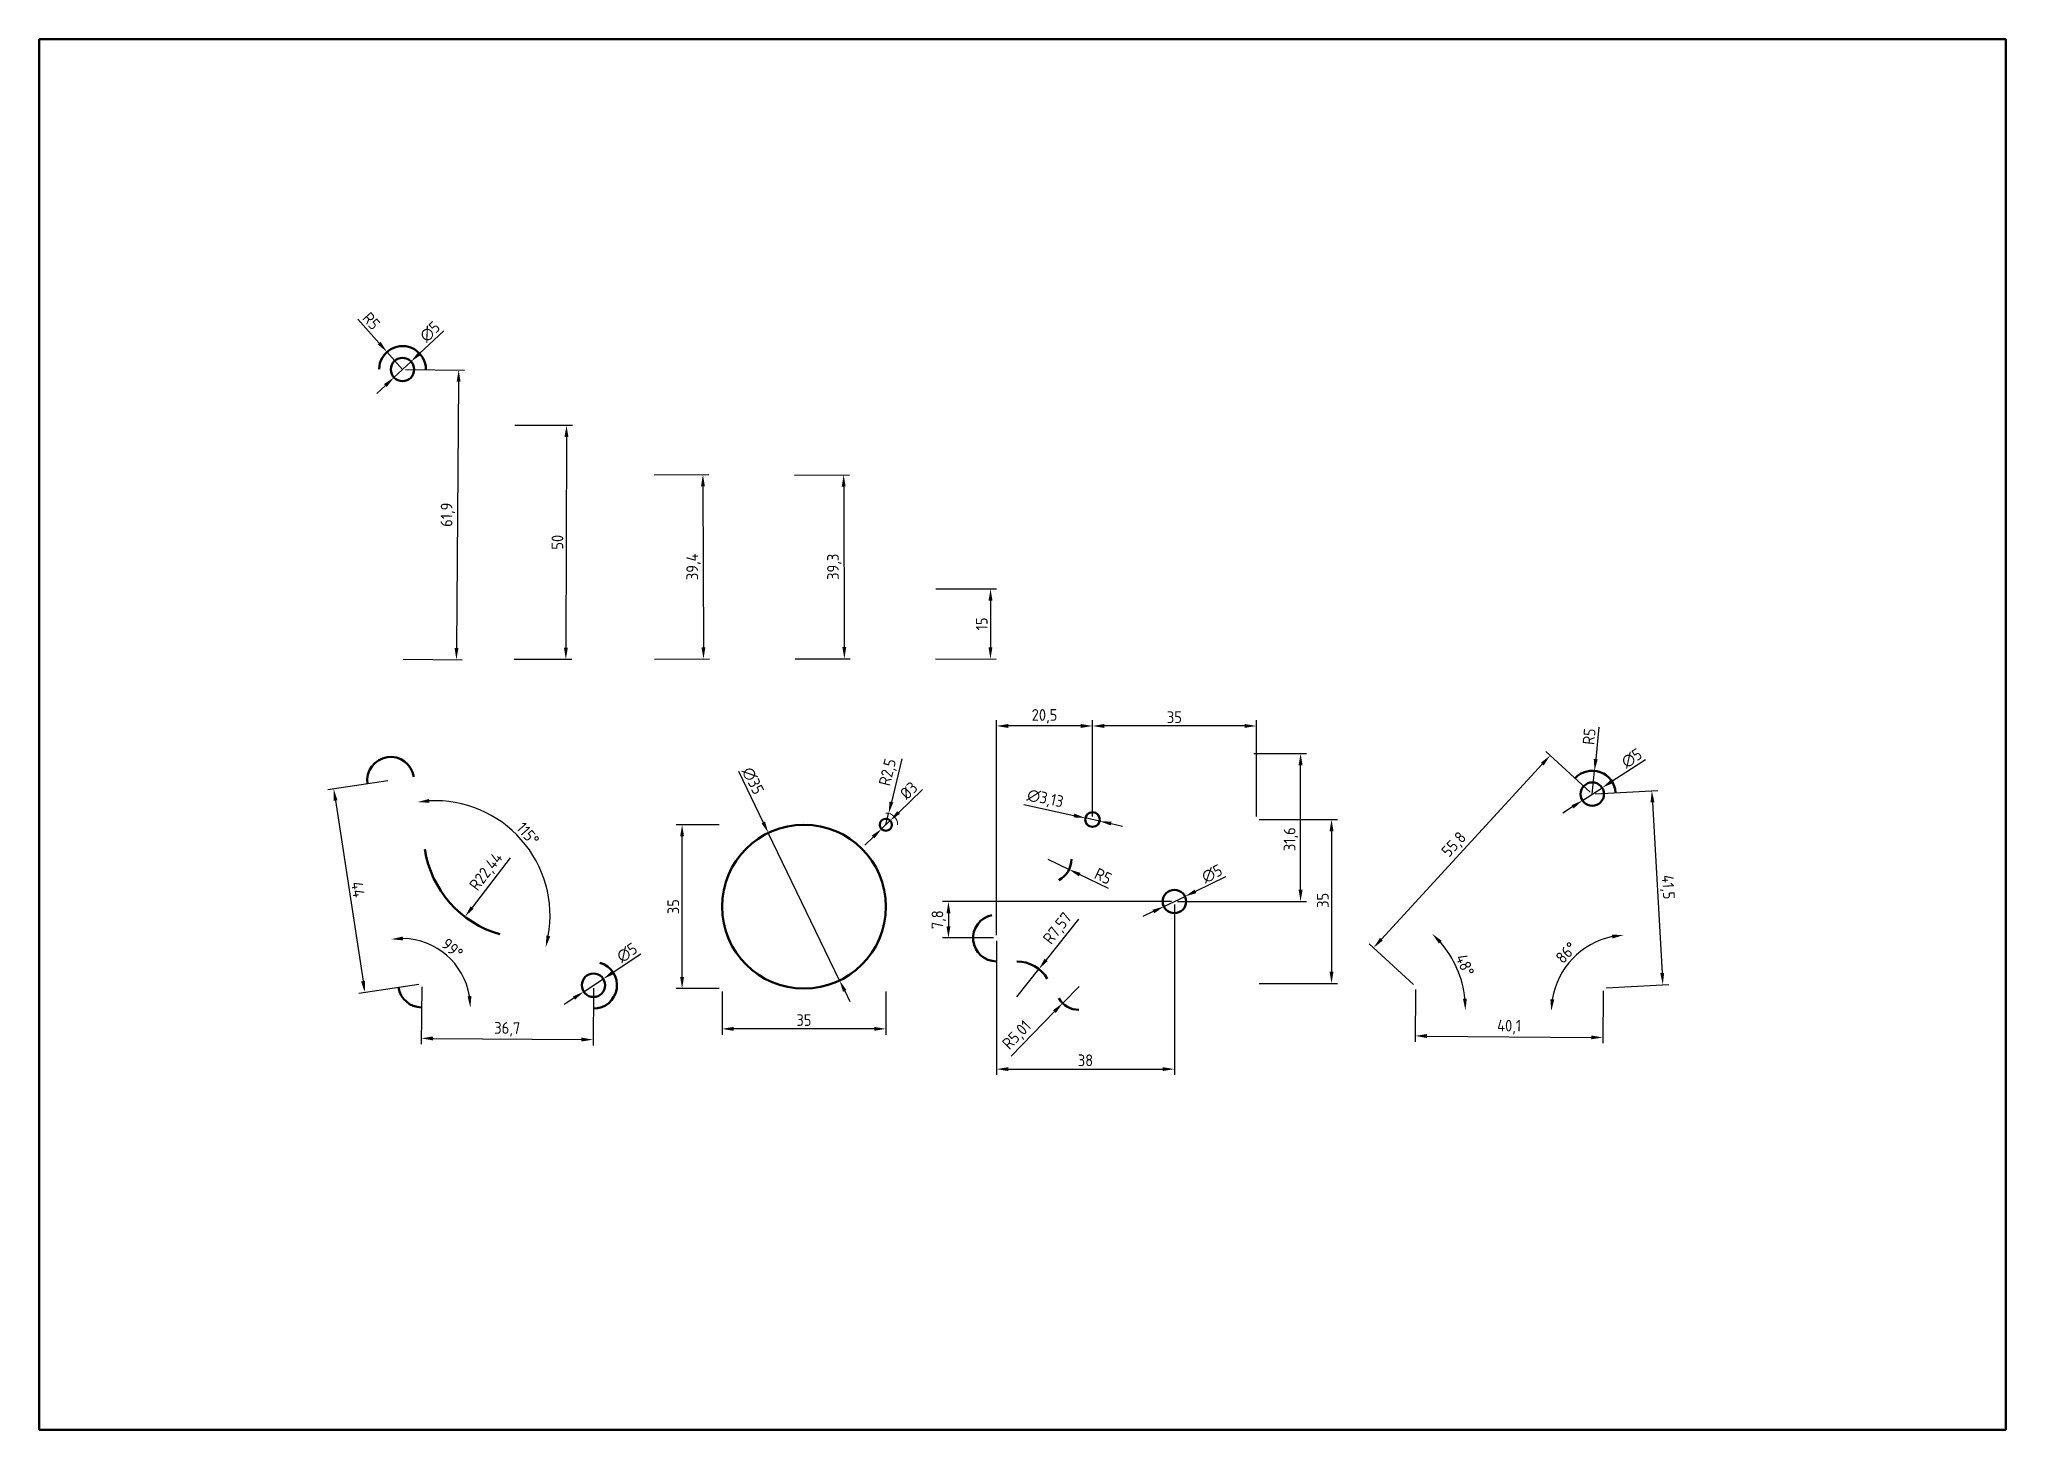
# Model space of a CAD drawing. Header units: millimetres. Extents: x 0 to 420, y 0 to 297.
import ezdxf

# ---------------------------------------------------------------- set-up
doc = ezdxf.new("R2010")
doc.units = ezdxf.units.MM
doc.layers.get('0').update_dxf_attribs({"lineweight": 50})
doc.layers.add('標註', color=3, linetype='Continuous', lineweight=18)
doc.styles.get("Standard").update_dxf_attribs({"font": 'isocp.shx', "bigfont": 'chineset.shx'})
doc.dimstyles.new('ISO-25', dxfattribs={"dimtxt": 2.5, "dimasz": 2.5, "dimexe": 1.25, "dimexo": 0.625, "dimtad": 1, "dimtxsty": 'Standard', "dimcen": 2.5, "dimclrd": 3, "dimclre": 3, "dimclrt": 3, "dimadec": 0, "dimazin": 0, "dimtfac": 1, "dimtmove": 0, "dimatfit": 3, "dimfxl": 1, "dimarcsym": 0})

# ---------------------------------------------------------------- blocks, each defined once
blk = doc.blocks.new('*D1')
at = {"layer": 'Defpoints', "color": 0, "transparency": 16777216}
for p in [(179.89, 128.33), (181.75, 130.12)]:
    blk.add_point(p, dxfattribs=at)
at = {"layer": '標註', "color": 3, "lineweight": -2, "transparency": 16777216}
for p, q in [((188.67, 136.77), (183.55, 131.85)), ((178.09, 126.6), (176.29, 124.87)), ((179.89, 128.33), (181.75, 130.12))]:
    blk.add_line(p, q, dxfattribs=at)
at = {"layer": '標註', "color": 3, "transparency": 16777216}
for points in [[(183.26, 132.15), (183.84, 131.55), (181.75, 130.12)], [(177.8, 126.9), (178.38, 126.3), (179.89, 128.33)]]:
    blk.add_solid(points, dxfattribs=at)
at = {"layer": '標註', "color": 3, "transparency": 16777216, "insert": (185.71, 136.53), "char_height": 2.5, "attachment_point": 5, "rotation": 43.8804}
blk.add_mtext('%%C3', dxfattribs=at)
blk = doc.blocks.new('*D2')
at = {"layer": 'Defpoints', "color": 0, "transparency": 16777216}
for p in [(181.41, 131.65), (180.82, 129.22)]:
    blk.add_point(p, dxfattribs=at)
at = {"layer": '標註', "color": 3, "lineweight": -2, "transparency": 16777216}
for p, q in [((184.25, 143.29), (182.01, 134.08)), ((180.82, 129.22), (181.41, 131.65))]:
    blk.add_line(p, q, dxfattribs=at)
at = {"layer": '標註', "color": 3, "transparency": 16777216}
blk.add_solid([(181.6, 134.18), (182.41, 133.98), (181.41, 131.65)], dxfattribs=at)
at = {"layer": '標註', "color": 3, "transparency": 16777216, "insert": (181.42, 140.39), "char_height": 2.5, "attachment_point": 5, "rotation": 76.286}
blk.add_mtext('R2,5', dxfattribs=at)
blk = doc.blocks.new('*D3')
at = {"layer": 'Defpoints', "color": 0, "transparency": 16777216}
for p in [(155.71, 127.48), (170.93, 95.97)]:
    blk.add_point(p, dxfattribs=at)
at = {"layer": '標註', "color": 3, "lineweight": -2, "transparency": 16777216}
for p, q in [((149.34, 140.66), (154.62, 129.73)), ((170.93, 95.97), (155.71, 127.48)), ((172.02, 93.72), (173.11, 91.46))]:
    blk.add_line(p, q, dxfattribs=at)
at = {"layer": '標註', "color": 3, "transparency": 16777216}
for points in [[(155, 129.91), (154.25, 129.55), (155.71, 127.48)], [(172.4, 93.9), (171.65, 93.53), (170.93, 95.97)]]:
    blk.add_solid(points, dxfattribs=at)
at = {"layer": '標註', "color": 3, "transparency": 16777216, "insert": (152.41, 138.61), "char_height": 2.5, "attachment_point": 5, "rotation": 295.7845}
blk.add_mtext('∅35', dxfattribs=at)
blk = doc.blocks.new('*D4')
at = {"layer": 'Defpoints', "color": 0, "transparency": 16777216}
for p in [(77.58, 226.47, 5), (77.09, 164.57, 5), (89.09, 164.48)]:
    blk.add_point(p, dxfattribs=at)
at = {"layer": '標註', "color": 3, "lineweight": -2, "transparency": 16777216}
for p, q in [((78.2, 226.46), (90.82, 226.36)), ((89.55, 223.87), (89.11, 166.98)), ((77.72, 164.57), (90.34, 164.47))]:
    blk.add_line(p, q, dxfattribs=at)
at = {"layer": '標註', "color": 3, "transparency": 16777216}
for points in [[(89.14, 223.88), (89.97, 223.87), (89.57, 226.37)], [(88.69, 166.98), (89.52, 166.97), (89.09, 164.48)]]:
    blk.add_solid(points, dxfattribs=at)
at = {"layer": '標註', "color": 3, "transparency": 16777216, "insert": (87.27, 195.44), "char_height": 2.5, "attachment_point": 5, "rotation": 89.5533}
blk.add_mtext('61,9', dxfattribs=at)
blk = doc.blocks.new('*D5')
at = {"layer": 'Defpoints', "color": 0, "transparency": 16777216}
for p in [(100.94, 214.6), (100.81, 164.6), (112.46, 164.56)]:
    blk.add_point(p, dxfattribs=at)
at = {"layer": '標註', "color": 3, "lineweight": -2, "transparency": 16777216}
for p, q in [((101.57, 214.59), (113.85, 214.56)), ((112.59, 212.06), (112.47, 167.06)), ((101.43, 164.59), (113.71, 164.56))]:
    blk.add_line(p, q, dxfattribs=at)
at = {"layer": '標註', "color": 3, "transparency": 16777216}
for points in [[(112.18, 212.07), (113.01, 212.06), (112.6, 214.56)], [(112.05, 167.07), (112.89, 167.06), (112.46, 164.56)]]:
    blk.add_solid(points, dxfattribs=at)
at = {"layer": '標註', "color": 3, "transparency": 16777216, "insert": (110.66, 189.57), "char_height": 2.5, "attachment_point": 5, "rotation": 89.8456}
blk.add_mtext('50', dxfattribs=at)
blk = doc.blocks.new('*D6')
at = {"layer": 'Defpoints', "color": 0, "transparency": 16777216}
for p in [(130.69, 204, 5), (130.81, 164.6, 5), (141.86, 164.63)]:
    blk.add_point(p, dxfattribs=at)
at = {"layer": '標註', "color": 3, "lineweight": -2, "transparency": 16777216}
for p, q in [((131.31, 204), (142.99, 204.03)), ((141.75, 201.53), (141.85, 167.13)), ((131.43, 164.6), (143.11, 164.63))]:
    blk.add_line(p, q, dxfattribs=at)
at = {"layer": '標註', "color": 3, "transparency": 16777216}
for points in [[(142.16, 201.53), (141.33, 201.53), (141.74, 204.03)], [(142.27, 167.13), (141.43, 167.13), (141.86, 164.63)]]:
    blk.add_solid(points, dxfattribs=at)
at = {"layer": '標註', "color": 3, "transparency": 16777216, "insert": (139.74, 184.32), "char_height": 2.5, "attachment_point": 5, "rotation": 90.1729}
blk.add_mtext('39,4', dxfattribs=at)
blk = doc.blocks.new('*D7')
at = {"layer": 'Defpoints', "color": 0, "transparency": 16777216}
for p in [(160.65, 203.93, 10), (160.81, 164.63, 10), (171.95, 164.68)]:
    blk.add_point(p, dxfattribs=at)
at = {"layer": '標註', "color": 3, "lineweight": -2, "transparency": 16777216}
for p, q in [((161.28, 203.93), (173.05, 203.98)), ((171.81, 201.47), (171.94, 167.18)), ((161.43, 164.63), (173.2, 164.68))]:
    blk.add_line(p, q, dxfattribs=at)
at = {"layer": '標註', "color": 3, "transparency": 16777216}
for points in [[(172.22, 201.48), (171.39, 201.47), (171.8, 203.97)], [(172.36, 167.18), (171.52, 167.17), (171.95, 164.68)]]:
    blk.add_solid(points, dxfattribs=at)
at = {"layer": '標註', "color": 3, "transparency": 16777216, "insert": (169.81, 184.32), "char_height": 2.5, "attachment_point": 5, "rotation": 90.2227}
blk.add_mtext('39,3', dxfattribs=at)
blk = doc.blocks.new('*D8')
at = {"layer": 'Defpoints', "color": 0, "transparency": 16777216}
for p in [(190.84, 179.65, 10), (190.81, 164.64, 10), (203.15, 164.61)]:
    blk.add_point(p, dxfattribs=at)
at = {"layer": '標註', "color": 3, "lineweight": -2, "transparency": 16777216}
for p, q in [((191.47, 179.64), (204.43, 179.61)), ((203.18, 177.11), (203.15, 167.11)), ((191.43, 164.64), (204.4, 164.61))]:
    blk.add_line(p, q, dxfattribs=at)
at = {"layer": '標註', "color": 3, "transparency": 16777216}
for points in [[(202.76, 177.12), (203.59, 177.11), (203.18, 179.61)], [(202.74, 167.11), (203.57, 167.11), (203.15, 164.61)]]:
    blk.add_solid(points, dxfattribs=at)
at = {"layer": '標註', "color": 3, "transparency": 16777216, "insert": (201.29, 172.12), "char_height": 2.5, "attachment_point": 5, "rotation": 89.8604}
blk.add_mtext('15', dxfattribs=at)
blk = doc.blocks.new('*D9')
at = {"layer": 'Defpoints', "color": 0, "transparency": 16777216}
for p in [(75.04, 138.71), (69.52, 93.36), (81.67, 95.21)]:
    blk.add_point(p, dxfattribs=at)
at = {"layer": '標註', "color": 3, "lineweight": -2, "transparency": 16777216}
for p, q in [((74.43, 138.61), (61.65, 136.67)), ((63.26, 134.38), (69.14, 95.83)), ((81.06, 95.12), (68.28, 93.17))]:
    blk.add_line(p, q, dxfattribs=at)
at = {"layer": '標註', "color": 3, "transparency": 16777216}
for points in [[(63.68, 134.45), (62.85, 134.32), (62.89, 136.86)], [(69.55, 95.89), (68.73, 95.77), (69.52, 93.36)]]:
    blk.add_solid(points, dxfattribs=at)
at = {"layer": '標註', "color": 3, "transparency": 16777216, "insert": (68.06, 115.39), "char_height": 2.5, "attachment_point": 5, "rotation": 278.6658}
blk.add_mtext('44', dxfattribs=at)
blk = doc.blocks.new('*D10')
at = {"layer": 'Defpoints', "color": 0, "transparency": 16777216}
for p in [(81.67, 95.21), (118.37, 94.93), (118.28, 83.32)]:
    blk.add_point(p, dxfattribs=at)
at = {"layer": '標註', "color": 3, "lineweight": -2, "transparency": 16777216}
for p, q in [((81.67, 94.59), (81.58, 82.35)), ((118.37, 94.31), (118.27, 82.07)), ((84.09, 83.58), (115.78, 83.34))]:
    blk.add_line(p, q, dxfattribs=at)
at = {"layer": '標註', "color": 3, "transparency": 16777216}
for points in [[(84.09, 83.99), (84.08, 83.16), (81.59, 83.6)], [(115.79, 83.75), (115.78, 82.92), (118.28, 83.32)]]:
    blk.add_solid(points, dxfattribs=at)
at = {"layer": '標註', "color": 3, "transparency": 16777216, "insert": (99.95, 85.52), "char_height": 2.5, "attachment_point": 5, "rotation": 359.5658}
blk.add_mtext('36,7', dxfattribs=at)
blk = doc.blocks.new('*D11')
at = {"layer": 'Defpoints', "color": 0, "transparency": 16777216}
for p in [(104.52, 127.4), (90.92, 109.56)]:
    blk.add_point(p, dxfattribs=at)
at = {"layer": '標註', "color": 3, "lineweight": -2, "transparency": 16777216}
blk.add_line((100.54, 122.18), (92.43, 111.55), dxfattribs=at)
at = {"layer": '標註', "color": 3, "transparency": 16777216}
blk.add_solid([(92.1, 111.8), (92.76, 111.3), (90.92, 109.56)], dxfattribs=at)
at = {"layer": '標註', "color": 3, "transparency": 16777216, "insert": (95.6, 119.11), "char_height": 2.5, "attachment_point": 5, "rotation": 52.6682}
blk.add_mtext('R22,44', dxfattribs=at)
blk = doc.blocks.new('*D12')
at = {"layer": 'Defpoints', "color": 0, "transparency": 16777216}
for p in [(70.1, 137.96, 5), (89.75, 98.16), (76.73, 94.46, 5), (81.64, 90.21, 5), (118.33, 89.93, 5)]:
    blk.add_point(p, dxfattribs=at)
at = {"layer": '標註', "color": 3, "lineweight": -2, "transparency": 16777216}
blk.add_arc((77.37, 90.24), 14.69, 9.3275, 88.9043, dxfattribs=at)
at = {"layer": '標註', "color": 3, "transparency": 16777216}
for points in [[(77.68, 104.52), (77.63, 105.35), (75.16, 104.77)], [(92.29, 92.66), (91.46, 92.59), (92.07, 90.13)]]:
    blk.add_solid(points, dxfattribs=at)
at = {"layer": '標註', "color": 3, "transparency": 16777216, "insert": (88.22, 102.77), "char_height": 2.5, "attachment_point": 5, "rotation": 319.1159}
blk.add_mtext('99°', dxfattribs=at)
blk = doc.blocks.new('*D13')
at = {"layer": 'Defpoints', "color": 0, "transparency": 16777216}
for p in [(79.99, 139.46, 5), (82.34, 124.01, 5), (107.26, 119.09), (98.37, 105.82, 5), (119.74, 99.74, 5)]:
    blk.add_point(p, dxfattribs=at)
at = {"layer": '標註', "color": 3, "lineweight": -2, "transparency": 16777216}
blk.add_arc((84.51, 109.77), 24.58, 349.9468, 92.8353, dxfattribs=at)
at = {"layer": '標註', "color": 3, "transparency": 16777216}
for points in [[(83.34, 133.91), (83.25, 134.74), (80.81, 134.07)], [(109.13, 105.38), (108.31, 105.57), (108.16, 103.04)]]:
    blk.add_solid(points, dxfattribs=at)
at = {"layer": '標註', "color": 3, "transparency": 16777216, "insert": (104.36, 127.26), "char_height": 2.5, "attachment_point": 5, "rotation": 311.391}
blk.add_mtext('115°', dxfattribs=at)
blk = doc.blocks.new('*D14')
at = {"layer": 'Defpoints', "color": 0, "transparency": 16777216}
for p in [(137.29, 129.22), (145.82, 129.22), (145.82, 94.22)]:
    blk.add_point(p, dxfattribs=at)
at = {"layer": '標註', "color": 3, "lineweight": -2, "transparency": 16777216}
for p, q in [((145.2, 129.22), (136.04, 129.22)), ((137.29, 96.72), (137.29, 126.72)), ((145.2, 94.22), (136.04, 94.22))]:
    blk.add_line(p, q, dxfattribs=at)
at = {"layer": '標註', "color": 3, "transparency": 16777216}
for points in [[(136.87, 126.72), (137.71, 126.72), (137.29, 129.22)], [(136.87, 96.72), (137.71, 96.72), (137.29, 94.22)]]:
    blk.add_solid(points, dxfattribs=at)
at = {"layer": '標註', "color": 3, "transparency": 16777216, "insert": (135.41, 111.72), "char_height": 2.5, "attachment_point": 5, "rotation": 90}
blk.add_mtext('35', dxfattribs=at)
blk = doc.blocks.new('*D15')
at = {"layer": 'Defpoints', "color": 0, "transparency": 16777216}
for p in [(145.82, 94.22), (180.82, 94.22), (145.82, 85.62)]:
    blk.add_point(p, dxfattribs=at)
at = {"layer": '標註', "color": 3, "lineweight": -2, "transparency": 16777216}
for p, q in [((145.82, 93.6), (145.82, 84.37)), ((180.82, 93.6), (180.82, 84.37)), ((178.32, 85.62), (148.32, 85.62))]:
    blk.add_line(p, q, dxfattribs=at)
at = {"layer": '標註', "color": 3, "transparency": 16777216}
for points in [[(148.32, 86.04), (148.32, 85.2), (145.82, 85.62)], [(178.32, 86.04), (178.32, 85.2), (180.82, 85.62)]]:
    blk.add_solid(points, dxfattribs=at)
at = {"layer": '標註', "color": 3, "transparency": 16777216, "insert": (163.32, 87.5), "char_height": 2.5, "attachment_point": 5}
blk.add_mtext('35', dxfattribs=at)
blk = doc.blocks.new('*D16')
at = {"layer": 'Defpoints', "color": 0, "transparency": 16777216}
for p in [(223.42, 130.67), (226.48, 130)]:
    blk.add_point(p, dxfattribs=at)
at = {"layer": '標註', "color": 3, "lineweight": -2, "transparency": 16777216}
for p, q in [((210.25, 133.54), (220.98, 131.2)), ((226.48, 130), (223.42, 130.67)), ((228.93, 129.47), (231.37, 128.93))]:
    blk.add_line(p, q, dxfattribs=at)
at = {"layer": '標註', "color": 3, "transparency": 16777216}
for points in [[(221.07, 131.61), (220.89, 130.79), (223.42, 130.67)], [(229.02, 129.87), (228.84, 129.06), (226.48, 130)]]:
    blk.add_solid(points, dxfattribs=at)
at = {"layer": '標註', "color": 3, "transparency": 16777216, "insert": (214.84, 134.65), "char_height": 2.5, "attachment_point": 5, "rotation": 347.6981}
blk.add_mtext('∅3,13', dxfattribs=at)
blk = doc.blocks.new('*D17')
at = {"layer": 'Defpoints', "color": 0, "transparency": 16777216}
for p in [(224.95, 150.32), (224.95, 130.33), (259.95, 130.33)]:
    blk.add_point(p, dxfattribs=at)
at = {"layer": '標註', "color": 3, "lineweight": -2, "transparency": 16777216}
for p, q in [((224.95, 130.96), (224.95, 151.57)), ((259.95, 130.96), (259.95, 151.57)), ((257.45, 150.32), (227.45, 150.32))]:
    blk.add_line(p, q, dxfattribs=at)
at = {"layer": '標註', "color": 3, "transparency": 16777216}
for points in [[(227.45, 150.74), (227.45, 149.91), (224.95, 150.32)], [(257.45, 150.74), (257.45, 149.91), (259.95, 150.32)]]:
    blk.add_solid(points, dxfattribs=at)
at = {"layer": '標註', "color": 3, "transparency": 16777216, "insert": (242.45, 152.2), "char_height": 2.5, "attachment_point": 5}
blk.add_mtext('35', dxfattribs=at)
blk = doc.blocks.new('*D18')
at = {"layer": 'Defpoints', "color": 0, "transparency": 16777216}
for p in [(259.95, 130.33), (259.95, 95.33), (276.01, 95.33)]:
    blk.add_point(p, dxfattribs=at)
at = {"layer": '標註', "color": 3, "lineweight": -2, "transparency": 16777216}
for p, q in [((260.58, 130.33), (277.26, 130.33)), ((276.01, 127.83), (276.01, 97.83)), ((260.58, 95.33), (277.26, 95.33))]:
    blk.add_line(p, q, dxfattribs=at)
at = {"layer": '標註', "color": 3, "transparency": 16777216}
for points in [[(275.59, 127.83), (276.43, 127.83), (276.01, 130.33)], [(275.59, 97.83), (276.43, 97.83), (276.01, 95.33)]]:
    blk.add_solid(points, dxfattribs=at)
at = {"layer": '標註', "color": 3, "transparency": 16777216, "insert": (274.14, 113.07), "char_height": 2.5, "attachment_point": 5, "rotation": 90}
blk.add_mtext('35', dxfattribs=at)
blk = doc.blocks.new('*D20')
at = {"layer": 'Defpoints', "color": 0, "transparency": 16777216}
for p in [(213.49, 98.39), (208.78, 92.46)]:
    blk.add_point(p, dxfattribs=at)
at = {"layer": '標註', "color": 3, "lineweight": -2, "transparency": 16777216}
for p, q in [((221.95, 109.07), (215.04, 100.35)), ((208.78, 92.46), (213.49, 98.39))]:
    blk.add_line(p, q, dxfattribs=at)
at = {"layer": '標註', "color": 3, "transparency": 16777216}
blk.add_solid([(214.71, 100.61), (215.37, 100.09), (213.49, 98.39)], dxfattribs=at)
at = {"layer": '標註', "color": 3, "transparency": 16777216, "insert": (217.66, 106.97), "char_height": 2.5, "attachment_point": 5, "rotation": 51.5918}
blk.add_mtext('R7,57', dxfattribs=at)
blk = doc.blocks.new('*D21')
at = {"layer": 'Defpoints', "color": 0, "transparency": 16777216}
for p in [(222.07, 94.7), (218.58, 91.11)]:
    blk.add_point(p, dxfattribs=at)
at = {"layer": '標註', "color": 3, "lineweight": -2, "transparency": 16777216}
for p, q in [((222.07, 94.7), (218.58, 91.11)), ((207.58, 79.81), (216.83, 89.32))]:
    blk.add_line(p, q, dxfattribs=at)
at = {"layer": '標註', "color": 3, "transparency": 16777216}
blk.add_solid([(216.53, 89.61), (217.13, 89.03), (218.58, 91.11)], dxfattribs=at)
at = {"layer": '標註', "color": 3, "transparency": 16777216, "insert": (208.93, 84.16), "char_height": 2.5, "attachment_point": 5, "rotation": 45.7625}
blk.add_mtext('R5,01', dxfattribs=at)
blk = doc.blocks.new('*D22')
at = {"layer": 'Defpoints', "color": 0, "transparency": 16777216}
for p in [(215.44, 121.84), (219.95, 119.67)]:
    blk.add_point(p, dxfattribs=at)
at = {"layer": '標註', "color": 3, "lineweight": -2, "transparency": 16777216}
for p, q in [((215.44, 121.84), (219.95, 119.67)), ((228.37, 115.6), (222.2, 118.58))]:
    blk.add_line(p, q, dxfattribs=at)
at = {"layer": '標註', "color": 3, "transparency": 16777216}
blk.add_solid([(222.38, 118.95), (222.02, 118.2), (219.95, 119.67)], dxfattribs=at)
at = {"layer": '標註', "color": 3, "transparency": 16777216, "insert": (227.23, 118.23), "char_height": 2.5, "attachment_point": 5, "rotation": 334.2296}
blk.add_mtext('R5', dxfattribs=at)
blk = doc.blocks.new('*D23')
at = {"layer": 'Defpoints', "color": 0, "transparency": 16777216}
for p in [(204.45, 150.32), (224.95, 130.33), (204.45, 105.03)]:
    blk.add_point(p, dxfattribs=at)
at = {"layer": '標註', "color": 3, "lineweight": -2, "transparency": 16777216}
for p, q in [((204.45, 105.66), (204.45, 151.57)), ((224.95, 130.96), (224.95, 151.57)), ((222.45, 150.32), (206.95, 150.32))]:
    blk.add_line(p, q, dxfattribs=at)
at = {"layer": '標註', "color": 3, "transparency": 16777216}
for points in [[(206.95, 150.74), (206.95, 149.91), (204.45, 150.32)], [(222.45, 150.74), (222.45, 149.91), (224.95, 150.32)]]:
    blk.add_solid(points, dxfattribs=at)
at = {"layer": '標註', "color": 3, "transparency": 16777216, "insert": (214.7, 152.39), "char_height": 2.5, "attachment_point": 5}
blk.add_mtext('20,5', dxfattribs=at)
blk = doc.blocks.new('*D24')
at = {"layer": 'Defpoints', "color": 0, "transparency": 16777216}
for p in [(244.71, 113.91), (240.2, 111.75)]:
    blk.add_point(p, dxfattribs=at)
at = {"layer": '標註', "color": 3, "lineweight": -2, "transparency": 16777216}
for p, q in [((253.37, 118.06), (246.96, 114.99)), ((240.2, 111.75), (244.71, 113.91)), ((237.94, 110.67), (235.69, 109.59))]:
    blk.add_line(p, q, dxfattribs=at)
at = {"layer": '標註', "color": 3, "transparency": 16777216}
for points in [[(246.78, 115.37), (247.14, 114.62), (244.71, 113.91)], [(237.76, 111.05), (238.12, 110.3), (240.2, 111.75)]]:
    blk.add_solid(points, dxfattribs=at)
at = {"layer": '標註', "color": 3, "transparency": 16777216, "insert": (250.48, 118.76), "char_height": 2.5, "attachment_point": 5, "rotation": 25.5915}
blk.add_mtext('∅5', dxfattribs=at)
blk = doc.blocks.new('*D25')
at = {"layer": 'Defpoints', "color": 0, "transparency": 16777216}
for p in [(258.78, 144.43), (269.4, 144.43), (242.45, 112.83)]:
    blk.add_point(p, dxfattribs=at)
at = {"layer": '標註', "color": 3, "lineweight": -2, "transparency": 16777216}
for p, q in [((259.41, 144.43), (270.65, 144.43)), ((269.4, 115.33), (269.4, 141.93)), ((243.08, 112.83), (270.65, 112.83))]:
    blk.add_line(p, q, dxfattribs=at)
at = {"layer": '標註', "color": 3, "transparency": 16777216}
for points in [[(268.98, 141.93), (269.82, 141.93), (269.4, 144.43)], [(268.98, 115.33), (269.82, 115.33), (269.4, 112.83)]]:
    blk.add_solid(points, dxfattribs=at)
at = {"layer": '標註', "color": 3, "transparency": 16777216, "insert": (267.34, 126.13), "char_height": 2.5, "attachment_point": 5, "rotation": 90}
blk.add_mtext('31,6', dxfattribs=at)
blk = doc.blocks.new('*D26')
at = {"layer": 'Defpoints', "color": 0, "transparency": 16777216}
for p in [(328.02, 139.15, 5), (290.28, 98.05, 5), (303.82, 95.63), (293.92, 89.67, 5), (334.02, 89.33, 5)]:
    blk.add_point(p, dxfattribs=at)
at = {"layer": '標註', "color": 3, "lineweight": -2, "transparency": 16777216}
blk.add_arc((282.67, 89.76), 21.95, 6.0505, 40.9061, dxfattribs=at)
at = {"layer": '標註', "color": 3, "transparency": 16777216}
for points in [[(298.95, 103.84), (299.55, 104.43), (297.51, 105.93)], [(304.91, 92.1), (304.08, 92.06), (304.61, 89.58)]]:
    blk.add_solid(points, dxfattribs=at)
at = {"layer": '標註', "color": 3, "transparency": 16777216, "insert": (304.52, 99.25), "char_height": 2.5, "attachment_point": 5, "rotation": 293.4783}
blk.add_mtext('48°', dxfattribs=at)
blk = doc.blocks.new('*D27')
at = {"layer": 'Defpoints', "color": 0, "transparency": 16777216}
for p in [(336.7, 136.05, 5), (330.66, 103.2), (339.05, 94.62, 5), (293.92, 89.67, 5), (334.02, 89.33, 5)]:
    blk.add_point(p, dxfattribs=at)
at = {"layer": '標註', "color": 3, "lineweight": -2, "transparency": 16777216}
blk.add_arc((339.35, 89.29), 16.4, 101.9942, 170.7791, dxfattribs=at)
at = {"layer": '標註', "color": 3, "transparency": 16777216}
for points in [[(335.89, 105.74), (336, 104.92), (338.42, 105.66)], [(323.58, 91.88), (322.75, 91.95), (322.95, 89.43)]]:
    blk.add_solid(points, dxfattribs=at)
at = {"layer": '標註', "color": 3, "transparency": 16777216, "insert": (326.12, 101.9), "char_height": 2.5, "attachment_point": 5, "rotation": 46.3867}
blk.add_mtext('86°', dxfattribs=at)
blk = doc.blocks.new('*D28')
at = {"layer": 'Defpoints', "color": 0, "transparency": 16777216}
for p in [(331.7, 135.77), (284.97, 102.92), (293.96, 94.67)]:
    blk.add_point(p, dxfattribs=at)
at = {"layer": '標註', "color": 3, "lineweight": -2, "transparency": 16777216}
for p, q in [((331.24, 136.19), (321.79, 144.87)), ((321.02, 142.18), (286.66, 104.77)), ((293.5, 95.09), (284.05, 103.77))]:
    blk.add_line(p, q, dxfattribs=at)
at = {"layer": '標註', "color": 3, "transparency": 16777216}
for points in [[(320.72, 142.46), (321.33, 141.9), (322.71, 144.02)], [(286.35, 105.05), (286.97, 104.48), (284.97, 102.92)]]:
    blk.add_solid(points, dxfattribs=at)
at = {"layer": '標註', "color": 3, "transparency": 16777216, "insert": (302.32, 124.87), "char_height": 2.5, "attachment_point": 5, "rotation": 47.4358}
blk.add_mtext('55,8', dxfattribs=at)
blk = doc.blocks.new('*D29')
at = {"layer": 'Defpoints', "color": 0, "transparency": 16777216}
for p in [(293.96, 94.67), (334.06, 94.33), (333.97, 83.78)]:
    blk.add_point(p, dxfattribs=at)
at = {"layer": '標註', "color": 3, "lineweight": -2, "transparency": 16777216}
for p, q in [((293.95, 94.04), (293.86, 82.86)), ((334.05, 93.71), (333.96, 82.53)), ((296.37, 84.09), (331.47, 83.8))]:
    blk.add_line(p, q, dxfattribs=at)
at = {"layer": '標註', "color": 3, "transparency": 16777216}
for points in [[(296.37, 84.51), (296.37, 83.67), (293.87, 84.11)], [(331.47, 84.21), (331.47, 83.38), (333.97, 83.78)]]:
    blk.add_solid(points, dxfattribs=at)
at = {"layer": '標註', "color": 3, "transparency": 16777216, "insert": (313.94, 86.01), "char_height": 2.5, "attachment_point": 5, "rotation": 359.5208}
blk.add_mtext('40,1', dxfattribs=at)
blk = doc.blocks.new('*D30')
at = {"layer": 'Defpoints', "color": 0, "transparency": 16777216}
for p in [(329.6, 134.41), (333.8, 137.12)]:
    blk.add_point(p, dxfattribs=at)
at = {"layer": '標註', "color": 3, "lineweight": -2, "transparency": 16777216}
for p, q in [((343.09, 143.11), (335.9, 138.48)), ((329.6, 134.41), (333.8, 137.12)), ((327.5, 133.05), (325.4, 131.7))]:
    blk.add_line(p, q, dxfattribs=at)
at = {"layer": '標註', "color": 3, "transparency": 16777216}
for points in [[(335.68, 138.83), (336.13, 138.13), (333.8, 137.12)], [(327.28, 133.4), (327.73, 132.7), (329.6, 134.41)]]:
    blk.add_solid(points, dxfattribs=at)
at = {"layer": '標註', "color": 3, "transparency": 16777216, "insert": (340.13, 143.44), "char_height": 2.5, "attachment_point": 5, "rotation": 32.8486}
blk.add_mtext('∅5', dxfattribs=at)
blk = doc.blocks.new('*D31')
at = {"layer": 'Defpoints', "color": 0, "transparency": 16777216}
for p in [(116.28, 93.56), (120.46, 96.31)]:
    blk.add_point(p, dxfattribs=at)
at = {"layer": '標註', "color": 3, "lineweight": -2, "transparency": 16777216}
for p, q in [((128.49, 101.58), (122.55, 97.68)), ((116.28, 93.56), (120.46, 96.31)), ((114.19, 92.19), (112.1, 90.82))]:
    blk.add_line(p, q, dxfattribs=at)
at = {"layer": '標註', "color": 3, "transparency": 16777216}
for points in [[(122.32, 98.03), (122.78, 97.33), (120.46, 96.31)], [(113.96, 92.54), (114.42, 91.84), (116.28, 93.56)]]:
    blk.add_solid(points, dxfattribs=at)
at = {"layer": '標註', "color": 3, "transparency": 16777216, "insert": (125.53, 101.88), "char_height": 2.5, "attachment_point": 5, "rotation": 33.2994}
blk.add_mtext('∅5', dxfattribs=at)
blk = doc.blocks.new('*D32')
at = {"layer": 'Defpoints', "color": 0, "transparency": 16777216}
for p in [(79.4, 228.18, 5), (75.75, 224.76, 5)]:
    blk.add_point(p, dxfattribs=at)
at = {"layer": '標註', "color": 3, "lineweight": -2, "transparency": 16777216}
for p, q in [((86.4, 234.75), (81.22, 229.89)), ((75.75, 224.76), (79.4, 228.18)), ((73.93, 223.05), (72.11, 221.34))]:
    blk.add_line(p, q, dxfattribs=at)
at = {"layer": '標註', "color": 3, "transparency": 16777216}
for points in [[(80.94, 230.19), (81.51, 229.59), (79.4, 228.18)], [(73.64, 223.35), (74.22, 222.74), (75.75, 224.76)]]:
    blk.add_solid(points, dxfattribs=at)
at = {"layer": '標註', "color": 3, "transparency": 16777216, "insert": (83.44, 234.54), "char_height": 2.5, "attachment_point": 5, "rotation": 43.1819}
blk.add_mtext('∅5', dxfattribs=at)
blk = doc.blocks.new('*D33')
at = {"layer": 'Defpoints', "color": 0, "transparency": 16777216}
for p in [(74.26, 230.21, 5), (77.58, 226.47, 5)]:
    blk.add_point(p, dxfattribs=at)
at = {"layer": '標註', "color": 3, "lineweight": -2, "transparency": 16777216}
for p, q in [((68.06, 237.22), (72.61, 232.08)), ((77.58, 226.47), (74.26, 230.21))]:
    blk.add_line(p, q, dxfattribs=at)
at = {"layer": '標註', "color": 3, "transparency": 16777216}
blk.add_solid([(72.92, 232.36), (72.29, 231.81), (74.26, 230.21)], dxfattribs=at)
at = {"layer": '標註', "color": 3, "transparency": 16777216, "insert": (70.91, 236.83), "char_height": 2.5, "attachment_point": 5, "rotation": 311.5084}
blk.add_mtext('R5', dxfattribs=at)
blk = doc.blocks.new('*D34')
at = {"layer": 'Defpoints', "color": 0, "transparency": 16777216}
for p in [(242.45, 112.83), (204.45, 105.03), (242.45, 77.02)]:
    blk.add_point(p, dxfattribs=at)
at = {"layer": '標註', "color": 3, "lineweight": -2, "transparency": 16777216}
for p, q in [((242.45, 112.21), (242.45, 75.77)), ((204.45, 104.41), (204.45, 75.77)), ((206.95, 77.02), (239.95, 77.02))]:
    blk.add_line(p, q, dxfattribs=at)
at = {"layer": '標註', "color": 3, "transparency": 16777216}
for points in [[(206.95, 77.44), (206.95, 76.61), (204.45, 77.02)], [(239.95, 77.44), (239.95, 76.61), (242.45, 77.02)]]:
    blk.add_solid(points, dxfattribs=at)
at = {"layer": '標註', "color": 3, "transparency": 16777216, "insert": (223.45, 78.9), "char_height": 2.5, "attachment_point": 5}
blk.add_mtext('38', dxfattribs=at)
blk = doc.blocks.new('*D35')
at = {"layer": 'Defpoints', "color": 0, "transparency": 16777216}
for p in [(242.45, 112.83), (194.18, 105.03), (204.45, 105.03)]:
    blk.add_point(p, dxfattribs=at)
at = {"layer": '標註', "color": 3, "lineweight": -2, "transparency": 16777216}
for p, q in [((241.83, 112.83), (192.93, 112.83)), ((194.18, 110.33), (194.18, 107.53)), ((203.83, 105.03), (192.93, 105.03))]:
    blk.add_line(p, q, dxfattribs=at)
at = {"layer": '標註', "color": 3, "transparency": 16777216}
for points in [[(193.77, 110.33), (194.6, 110.33), (194.18, 112.83)], [(193.77, 107.53), (194.6, 107.53), (194.18, 105.03)]]:
    blk.add_solid(points, dxfattribs=at)
at = {"layer": '標註', "color": 3, "transparency": 16777216, "insert": (192.12, 108.93), "char_height": 2.5, "attachment_point": 5, "rotation": 90}
blk.add_mtext('7,8', dxfattribs=at)
blk = doc.blocks.new('*D36')
at = {"layer": 'Defpoints', "color": 0, "transparency": 16777216}
for p in [(331.7, 135.77), (334.06, 94.33), (346.77, 95.06)]:
    blk.add_point(p, dxfattribs=at)
at = {"layer": '標註', "color": 3, "lineweight": -2, "transparency": 16777216}
for p, q in [((332.33, 135.8), (345.67, 136.56)), ((344.56, 133.99), (346.63, 97.55)), ((334.68, 94.37), (348.02, 95.13))]:
    blk.add_line(p, q, dxfattribs=at)
at = {"layer": '標註', "color": 3, "transparency": 16777216}
for points in [[(344.98, 134.02), (344.14, 133.97), (344.42, 136.49)], [(347.05, 97.58), (346.22, 97.53), (346.77, 95.06)]]:
    blk.add_solid(points, dxfattribs=at)
at = {"layer": '標註', "color": 3, "transparency": 16777216, "insert": (347.66, 115.89), "char_height": 2.5, "attachment_point": 5, "rotation": 273.2525}
blk.add_mtext('41,5', dxfattribs=at)
blk = doc.blocks.new('*D37')
at = {"layer": 'Defpoints', "color": 0, "transparency": 16777216}
for p in [(332.19, 140.74), (331.7, 135.77)]:
    blk.add_point(p, dxfattribs=at)
at = {"layer": '標註', "color": 3, "lineweight": -2, "transparency": 16777216}
for p, q in [((333.11, 150.05), (332.44, 143.23)), ((331.7, 135.77), (332.19, 140.74))]:
    blk.add_line(p, q, dxfattribs=at)
at = {"layer": '標註', "color": 3, "transparency": 16777216}
blk.add_solid([(332.02, 143.27), (332.85, 143.19), (332.19, 140.74)], dxfattribs=at)
at = {"layer": '標註', "color": 3, "transparency": 16777216, "insert": (331.03, 148.07), "char_height": 2.5, "attachment_point": 5, "rotation": 84.3707}
blk.add_mtext('R5', dxfattribs=at)

msp = doc.modelspace()

# ---------------------------------------------------------------- linework, layer by layer
msp.add_lwpolyline([(0, 0), (420, 0), (420, 297), (0, 297)], close=True)
for centre, radius in [((77.576, 226.468, 5), 2.5), ((331.703, 135.766), 2.5), ((180.821, 129.224), 1.289), ((224.954, 130.332), 1.566), ((163.321, 111.724), 17.5), ((242.454, 112.832), 2.5), ((118.372, 94.934), 2.5)]:
    msp.add_circle(centre, radius)
for centre, radius, start, end in [((77.576, 226.468, 5), 5, 359.55332, 179.55332), ((75.045, 138.709), 5, 8.66407, 188.66407), ((331.703, 135.766), 5, 3.25254, 137.4358), ((104.523, 127.402), 22.439, 188.70185, 254.08017), ((215.441, 121.842), 5.004, 297.61735, 359.97206), ((204.454, 105.032), 5, 101.5996, 270), ((118.372, 94.934), 5, 269.5678, 74.11796), ((208.781, 92.458), 7.574, 30.66668, 89.89965), ((208.781, 92.458), 7.574, 30.66668, 89.89965), ((81.674, 95.212), 5.001, 188.67673, 269.55514), ((222.071, 94.698), 5.009, 210.62411, 269.94222), ((222.071, 94.698), 5.009, 210.62411, 269.94222)]:
    msp.add_arc(centre, radius, start, end)
at = {"layer": '標註'}
msp.add_arc((180.821, 129.224), 2.5, 360, 90, dxfattribs=at)

# ---------------------------------------------------------------- dimensions: what is measured, and where the dimension line sits
for center, mpoint, picture, middle in [((77.576, 226.468, 5), (74.262, 230.212, 5), '*D33', (70.91, 236.829)), ((331.703, 135.766), (332.194, 140.742), '*D37', (331.032, 148.068)), ((180.821, 129.224), (181.414, 131.653), '*D2', (181.423, 140.389)), ((215.441, 121.842), (219.948, 119.667), '*D22', (227.226, 118.235)), ((208.781, 92.458), (213.487, 98.393), '*D20', (217.656, 106.971))]:
    dim = msp.add_radius_dim(center=center, mpoint=mpoint, dimstyle='ISO-25', dxfattribs=at)
    dim.commit()
    dim.dimension.update_dxf_attribs({"geometry": picture, "text_midpoint": middle})
for p1, p2, picture, middle in [((75.753, 224.757, 5), (79.399, 228.179, 5), '*D32', (84.723, 233.176)), ((226.485, 129.998), (223.424, 130.665), '*D16', (214.836, 134.649)), ((240.199, 111.752), (244.709, 113.911), '*D24', (250.484, 118.756))]:
    dim = msp.add_diameter_dim_2p(p1=p1, p2=p2, dimstyle='ISO-25', dxfattribs=at)
    dim.commit()
    dim.dimension.update_dxf_attribs({"geometry": picture, "text_midpoint": middle})
for p1, p2, distance, picture, middle in [((77.576, 226.468, 5), (77.093, 164.57, 5), 11.996, '*D4', (87.268, 195.442)), ((100.94, 214.595), (100.805, 164.596), 11.659, '*D5', (110.657, 189.569)), ((331.703, 135.766), (293.959, 94.668), -12.205, '*D28', (302.323, 124.868)), ((75.045, 138.709), (81.674, 95.212), -12.298, '*D9', (68.055, 115.39)), ((331.703, 135.766), (334.058, 94.333), 12.736, '*D36', (347.655, 115.889)), ((81.674, 95.212), (118.372, 94.934), -11.617, '*D10', (99.95, 85.519)), ((293.959, 94.668), (334.058, 94.333), -10.557, '*D29', (313.938, 86.007))]:
    dim = msp.add_aligned_dim(p1=p1, p2=p2, distance=distance, dimstyle='ISO-25', dxfattribs=at)
    dim.commit()
    dim.dimension.update_dxf_attribs({"geometry": picture, "text_midpoint": middle})
for p1, p2, distance, override, picture, middle in [((130.686, 203.997, 5), (130.805, 164.597, 5), 11.052, {"dimtad": 4, "dimtoh": 0, "dimtfill": 0, "dimtfillclr": 3}, '*D6', (139.736, 184.324)), ((160.653, 203.931, 10), (160.805, 164.632, 10), 11.146, {"dimtad": 4}, '*D7', (169.813, 184.317))]:
    dim = msp.add_aligned_dim(p1=p1, p2=p2, distance=distance, dimstyle='ISO-25', override=override, dxfattribs=at)
    dim.commit()
    dim.dimension.update_dxf_attribs({"geometry": picture, "text_midpoint": middle})
dim = msp.add_aligned_dim(p1=(190.842, 179.645, 10), p2=(190.806, 164.639, 10), distance=12.341, text='15', dimstyle='ISO-25', dxfattribs=at)
dim.commit()
dim.dimension.update_dxf_attribs({"geometry": '*D8', "text_midpoint": (201.29, 172.116)})
for base, p1, p2, picture, middle in [((204.454, 150.324), (224.954, 130.332), (204.454, 105.032), '*D23', (214.704, 152.387)), ((224.954, 150.324), (259.954, 130.332), (224.954, 130.332), '*D17', (242.454, 152.199)), ((242.454, 77.023), (204.454, 105.032), (242.454, 112.832), '*D34', (223.454, 78.898))]:
    dim = msp.add_linear_dim(base=base, p1=p1, p2=p2, dimstyle='ISO-25', dxfattribs=at)
    dim.commit()
    dim.dimension.update_dxf_attribs({"geometry": picture, "text_midpoint": middle})
for base, p1, p2, picture, middle in [((269.4, 144.434), (242.454, 112.832), (258.784, 144.434), '*D25', (269.4, 126.131)), ((276.011, 95.332), (259.954, 130.332), (259.954, 95.332), '*D18', (276.011, 113.068))]:
    dim = msp.add_linear_dim(base=base, p1=p1, p2=p2, angle=90, dimstyle='ISO-25', dxfattribs=at)
    dim.commit()
    dim.dimension.update_dxf_attribs({"geometry": picture, "text_midpoint": middle, "dimtype": 160})
for p1, p2, picture, middle in [((329.603, 134.41), (333.804, 137.122), '*D30', (341.151, 141.866)), ((170.933, 95.967), (155.709, 127.482), '*D3', (150.725, 137.799)), ((116.282, 93.561), (120.461, 96.306), '*D31', (126.564, 100.315))]:
    dim = msp.add_diameter_dim_2p(p1=p1, p2=p2, dimstyle='ISO-25', dxfattribs=at)
    dim.commit()
    dim.dimension.update_dxf_attribs({"geometry": picture, "text_midpoint": middle, "dimtype": 163})
for base, line1, line2, picture, middle in [((107.259, 119.095), ((98.368, 105.824, 5), (119.74, 99.743, 5)), ((79.988, 139.462, 5), (82.343, 124.007, 5)), '*D13', (104.363, 127.261)), ((303.816, 95.625), ((334.016, 89.333, 5), (293.918, 89.668, 5)), ((290.277, 98.05, 5), (328.021, 139.148, 5)), '*D26', (304.517, 99.254)), ((89.751, 98.16), ((118.334, 89.934, 5), (81.635, 90.211, 5)), ((76.73, 94.458, 5), (70.102, 137.955, 5)), '*D12', (88.217, 102.77)), ((330.659, 103.197), ((336.695, 136.05, 5), (339.05, 94.617, 5)), ((334.016, 89.333, 5), (293.918, 89.668, 5)), '*D27', (326.12, 101.895))]:
    dim = msp.add_angular_dim_2l(base=base, line1=line1, line2=line2, dimstyle='ISO-25', dxfattribs=at)
    dim.commit()
    dim.dimension.update_dxf_attribs({"geometry": picture, "text_midpoint": middle})
dim = msp.add_diameter_dim_2p(p1=(179.892, 128.331), p2=(181.75, 130.118), text='%%C3', dimstyle='ISO-25', dxfattribs=at)
dim.commit()
dim.dimension.update_dxf_attribs({"geometry": '*D1', "text_midpoint": (185.714, 136.531)})
for center, mpoint, picture, middle in [((104.523, 127.402), (90.915, 109.56), '*D11', (97.245, 117.859)), ((222.071, 94.698), (218.577, 91.109), '*D21', (210.41, 82.721))]:
    dim = msp.add_radius_dim(center=center, mpoint=mpoint, dimstyle='ISO-25', dxfattribs=at)
    dim.commit()
    dim.dimension.update_dxf_attribs({"geometry": picture, "text_midpoint": middle, "dimtype": 164})
for base, p1, p2, picture, middle in [((137.289, 129.224), (145.821, 94.224), (145.821, 129.224), '*D14', (135.414, 111.724)), ((194.183, 105.032), (242.454, 112.832), (204.454, 105.032), '*D35', (192.12, 108.932))]:
    dim = msp.add_linear_dim(base=base, p1=p1, p2=p2, angle=90, dimstyle='ISO-25', dxfattribs=at)
    dim.commit()
    dim.dimension.update_dxf_attribs({"geometry": picture, "text_midpoint": middle})
dim = msp.add_linear_dim(base=(145.821, 85.621), p1=(180.821, 94.224), p2=(145.821, 94.224), text='35', dimstyle='ISO-25', dxfattribs=at)
dim.commit()
dim.dimension.update_dxf_attribs({"geometry": '*D15', "text_midpoint": (163.321, 87.496)})

doc.saveas('drawing.dxf')
